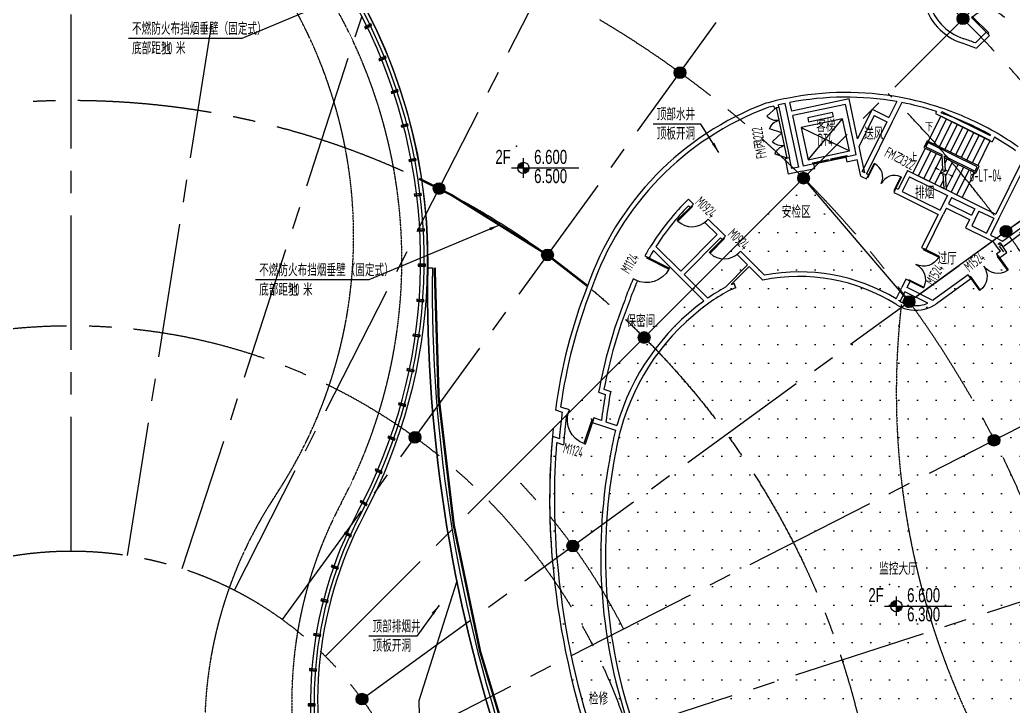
# Model space of a CAD drawing. Extents: x 104132 to 3338343, y -1228862 to 1409848.
# Drawn here: x 468798 to 511096, y 105421 to 134653 of the extents above; entities that cross this region are included whole.
import ezdxf
from ezdxf.enums import TextEntityAlignment as Align

# ---------------------------------------------------------------- set-up
doc = ezdxf.new("R2010")
doc.units = 0
for name, pattern in [('CENTER', [50.8, 31.75, -6.35, 6.35, -6.35]), ('CENTER2', [28.575, 19.05, -3.175, 3.175, -3.175]), ('DASH', [0.35, 0.25, -0.1]), ('DASHED2', [0.375, 0.25, -0.125])]:
    doc.linetypes.add(name, pattern=pattern)
doc.layers.get('0').update_dxf_attribs({"color": 8})
for name, color, linetype in [('#标注', 8, 'Continuous'), ('#轴线', 8, 'CENTER2'), ('150高门槛', 8, 'Continuous'), ('A-AL', 8, 'Continuous'), ('A-COLS-PLAN-S', 8, 'Continuous'), ('A-DOOR-ROLL', 8, 'DASHED2'), ('A-FLOR-OVHD', 8, 'DASH'), ('A-FLOR-UNDR', 8, 'Continuous'), ('A-GLAZ', 8, 'Continuous'), ('A-STRS-HRAL', 8, 'Continuous'), ('A-SYMB', 8, 'Continuous'), ('A-SYMB-VOID', 8, 'Continuous'), ('ACS_挡烟垂壁', 8, 'DASH'), ('C-HOLE', 8, 'Continuous'), ('C-NAME', 8, 'Continuous'), ('COLUMN', 8, 'Continuous'), ('dim', 8, 'Continuous'), ('DIM_LEAD', 8, 'Continuous'), ('DIM_SYMB', 8, 'Continuous'), ('DOTE', 8, 'CENTER'), ('EVTR', 8, 'Continuous'), ('PUB_HATCH', 8, 'Continuous'), ('STAIR', 8, 'Continuous'), ('WALL', 8, 'Continuous'), ('WINDOW', 8, 'Continuous'), ('WINDOW_TEXT', 8, 'Continuous'), ('建-屋面看线', 8, 'Continuous'), ('建-标字-设备', 8, 'Continuous')]:
    doc.layers.add(name, color=color, linetype=linetype)
doc.layers.add('结构板边线', color=8, linetype='Continuous', plot=False)
doc.layers.add('降板示意', color=8, linetype='Continuous', plot=False)
doc.styles.add('_TCH_DIM', font='SIMPLEX', dxfattribs={"bigfont": 'GBCBIG'})
doc.styles.add('ECADI', font='jrs.shx', dxfattribs={"width": 0.7, "bigfont": 'hztxt.shx'})
doc.styles.add('XD2008', font='xd-hzs.shx', dxfattribs={"width": 0.7, "bigfont": 'xd-hztxt.shx'})

# ---------------------------------------------------------------- blocks, each defined once
blk = doc.blocks.new('轴网20240313')
at = {"layer": '#标注', "ltscale": 300}
blk.add_circle((571467.9, -147345.9), 64700, dxfattribs=at)
at = {"layer": '#轴线', "ltscale": 300}
for p, q in [((571467.9, -132045.9), (571467.9, -79645.9)), ((573861.3, -132234.3), (582058.5, -80479.4)), ((576195.8, -132794.7), (592388.3, -82959.4)), ((578413.9, -133713.5), (602203, -87024.7)), ((580461, -134967.9), (611260.9, -92575.4)), ((582286.6, -136527.2), (619339, -99474.8)), ((583845.8, -138352.8), (626238.3, -107552.8)), ((585100.3, -140399.8), (631789, -116610.7)), ((586019, -142617.9), (635854.4, -126425.4))]:
    blk.add_line(p, q, dxfattribs=at)
for radius in [64700, 63300, 57500, 53700, 44100, 34500, 24900, 15300]:
    blk.add_circle((571467.9, -147345.9), radius, dxfattribs=at)
for radius in [49200, 26400]:
    blk.add_arc((571467.9, -147345.9), radius, 27, 45, dxfattribs=at)
blk = doc.blocks.new('_YZH')
blk.add_circle((0, 0), 0.5)
at = {"layer": 'PUB_HATCH', "const_width": 0.5}
blk.add_lwpolyline([(-0.25, 0, 1), (0.25, 0, 1)], format="xyb", close=True, dxfattribs=at)
blk = doc.blocks.new('二层柱网0313')
at = {"layer": 'A-COLS-PLAN-S', "xscale": 500, "yscale": 500, "zscale": 500}
for p in [(859439, -309374), (847389, -311668), (852651, -316162), (837131, -316606), (861271, -318427), (841746, -319435), (857146, -321425), (845863, -322951), (836104, -327201), (860761, -327325), (842826, -331828), (833846, -338353)]:
    blk.add_blockref('_YZH', p, dxfattribs=at)
blk = doc.blocks.new('smg')
blk.add_lwpolyline([(-40, 200), (-40, -100), (40, -100), (40, 200)], close=True)
for points in [[(40, 0), (-40, 0)], [(0, -100), (0, 200)]]:
    blk.add_lwpolyline(points)
blk = doc.blocks.new('ECADI-TAG-HGHT')
h = blk.add_hatch(color=256)
h.paths.add_polyline_path([(0, 0), (0, -1.2, 0.414214), (1.2, 0)])
h.paths.add_polyline_path([(0, 1.2, 0.414214), (-1.2, 0), (0, 0)])
for p, q in [((-2.57, 0), (11.77, 0)), ((0, -2.08), (0, 2.08))]:
    blk.add_line(p, q)
blk.add_circle((0, 0), 1.2)
blk.add_point((-1.48, 4.6))
at = {"style": 'ECADI', "width": 0.7}
blk.add_attdef('FL', text='', height=3, dxfattribs=at).set_placement((-2.69, 0.85), align=Align.RIGHT)
for tag, p in [('F.F.L.', (2.28, 0.85)), ('T.O.S.', (2.28, -3.23))]:
    blk.add_attdef(tag, p, '', height=3, dxfattribs=at)
blk = doc.blocks.new('$DorLib2D$00000001')
for p, q in [((0.45, 0.975), (0.5, 0.975)), ((0.45, 0), (0.45, 0.975)), ((0.5, 0), (0.5, 0.975)), ((0.5, 0), (0.45, 0))]:
    blk.add_line(p, q)
blk.add_arc((0.475, 0), 0.975, 91.4693, 180)
blk = doc.blocks.new('$DorLib2D$00000002')
for p, q in [((-0.5, 0), (-0.5, 0.4875)), ((-0.475, 0.4875), (-0.5, 0.4875)), ((-0.475, 0), (-0.475, 0.4875)), ((0.475, 0), (0.475, 0.4875)), ((0.475, 0.4875), (0.5, 0.4875)), ((0.5, 0), (0.5, 0.4875)), ((-0.5, 0), (-0.475, 0)), ((0.5, 0), (0.475, 0))]:
    blk.add_line(p, q)
for centre, start, end in [((-0.4875, 0), 0, 88.53072), ((0.4875, 0), 91.46928, 180)]:
    blk.add_arc(centre, 0.4875, start, end)
blk = doc.blocks.new('$DORLIB2D$00000127')
for points in [[(-0.533, 0.795), (-0.533, 0.69)], [(-0.033, 0.795), (-0.533, 0.795)], [(-0.033, 0.69), (-0.533, 0.69)], [(-0.033, 0.795), (-0.033, 0.69)], [(0.533, 0.795), (0.033, 0.795)], [(0.033, 0.795), (0.033, 0.69)], [(0.533, 0.69), (0.033, 0.69)], [(0.533, 0.795), (0.533, 0.69)], [(0.5, 0.5), (-0.5, 0.5)]]:
    blk.add_lwpolyline(points)
blk = doc.blocks.new('$DorLib2D$00000231')
for p, q in [((-0.5, 0), (-0.25, 0.433)), ((0.5, 0), (0.25, 0.433))]:
    blk.add_line(p, q)
for centre, start, end in [((-0.5, 0), 0, 60), ((0.5, 0), 120, 180)]:
    blk.add_arc(centre, 0.5, start, end)
blk = doc.blocks.new('A$C4b9ed297')
at = {"layer": '降板示意'}
h = blk.add_hatch(dxfattribs=at)
h.set_pattern_fill('DOTS', color=256, scale=500)
h.set_pattern_definition([(0, (-172821.1, -487183.2), (396.875, 793.75), [0, -793.75])])
edge = h.paths.add_edge_path()
edge.add_arc((18662, 6114), 34662, 17.9204, 31.0653)
edge.add_arc((22989, 8739), 29602, 31.0354, 42.0918)
edge.add_arc((28141, 13501), 22586, 41.8885, 50.404)
edge.add_line((42537, 30905), (35678, 25921))
edge.add_line((35678, 25921), (31183, 31183))
edge.add_line((31183, 31183), (24395, 24395))
edge.add_line((24395, 24395), (20525, 20525))
edge.add_arc((49972, 17506), 29602, 174.1471, 184.9646)
edge.add_arc((55015, 17926), 34662, 184.9347, 198.0797)
edge.add_arc((55045, 17835), 34662, 197.9204, 211.0653)
edge.add_arc((50718, 15210), 29602, 211.0354, 221.8529)
edge.add_line((28669, -4541), (34075, -5397))
edge.add_line((34075, -5397), (43557, -6899))
edge.add_line((43557, -6899), (44100, 0))
edge.add_line((44100, 0), (52578, 0))
edge.add_arc((30703, 5618), 22586, 345.596, 354.1115)
edge.add_arc((23735, 6443), 29602, 353.9083, 364.9646)
edge.add_arc((18692, 6023), 34662, 4.9347, 18.0797)
at = {"layer": '150高门槛'}
blk.add_lwpolyline([(30132, 34207), (30589, 32055), (30491, 32034), (30034, 34186)], close=True, dxfattribs=at)
at = {"layer": 'A-DOOR-ROLL', "const_width": 100}
blk.add_lwpolyline([(29729, -13308, -0.177247), (15476, 27366, -0.177247)], format="xyb", dxfattribs=at)
at = {"layer": 'A-FLOR-OVHD', "ltscale": 5}
blk.add_lwpolyline([(17328, -53041, 0.683049), (19906, -7471, -0.431954), (11500, 17355, 0.480345), (-2084, 48900, 0.282623), (-41296, 37527)], format="xyb", dxfattribs=at)
blk.add_lwpolyline([(17859, -9338, -0.491558), (8685, 17650, 0.529409), (-3822, 48276, 0.308031), (-46526, 30806, 0.003255), (-46923, 30198, 0.451416), (-43732, 18941, -0.504114), (-37341, -14213, 0.431774), (-35254, -43253, 0.257237), (17725, -52910, 0.71729)], format="xyb", close=True, dxfattribs=at)
blk.add_arc((67883, 22057), 32750, 173.447, 222.7392, dxfattribs=at)
at = {"layer": 'A-FLOR-UNDR', "ltscale": 5}
blk.add_arc((0, 0), 65000, 322.26362, 219.12201, dxfattribs=at)
at = {"layer": 'A-GLAZ'}
for centre, radius, start, end in [((-7922, 27689), 23100, 331.983, 74.6112), ((-7922, 27689), 22800, 331.983, 74.6112), ((-7922, 27689), 22950, 331.983, 74.6112), ((27390, 8900), 17200, 151.983, 245.4315), ((27390, 8900), 17050, 151.983, 245.4315), ((27390, 8900), 16900, 151.983, 245.4315)]:
    blk.add_arc(centre, radius, start, end, dxfattribs=at)
at = {"layer": 'A-STRS-HRAL'}
blk.add_lwpolyline([(15176, 27370), (15376, 27368)], dxfattribs=at)
for radius in [63000, 63000, 62800]:
    blk.add_arc((78170, 26502), radius, 179.2098, 219.41431, dxfattribs=at)
at = {"layer": 'A-SYMB-VOID'}
blk.add_lwpolyline([(15066, -2664), (14809, 8938), (16425, 13991)], dxfattribs=at)
at = {"layer": 'ACS_挡烟垂壁', "const_width": 100}
blk.add_lwpolyline([(14815, 31157), (16197, 30462), (20279, 27911), (21982, 26591)], dxfattribs=at)
at = {"layer": 'C-HOLE'}
blk.add_line((39706, 28045), (39530, 28288), dxfattribs=at)
at = {"layer": 'DIM_LEAD'}
for p, q in [((12824, 39469), (7257, 37131)), ((7257, 37131), (2430, 37131)), ((26811, 33489), (24772, 33489)), ((27577, 32278), (26811, 33489)), ((18238, 29186), (12670, 26848)), ((12670, 26848), (7843, 26848)), ((15662, 12993), (14709, 11679)), ((14709, 11679), (12670, 11679))]:
    blk.add_line(p, q, dxfattribs=at)
for points in [[(27577, 32278, 0, 120, 0), (27336, 32658, 0, 0, 0)], [(18238, 29186, 0, 120, 0), (17823, 29012, 0, 0, 0)], [(15662, 12993, 0, 120, 0), (15398, 12629, 0, 0, 0)]]:
    blk.add_lwpolyline(points, format="xyseb", dxfattribs=at)
at = {"layer": 'DIM_SYMB'}
for points in [[(36641, 33316, 0, 0, 0), (39460, 31922, 0, 0, 0), (38818, 30622, 0, 0, 0), (37280, 31382, 0, 80, 0), (37549, 31249, 0, 0, 0)], [(35998, 32016, 0, 0, 0), (37047, 31497, 0, 80, 0), (36778, 31630, 0, 0, 0)]]:
    blk.add_lwpolyline(points, format="xyseb", dxfattribs=at)
at = {"layer": 'EVTR'}
for p, q in [((32420, 33976), (31363, 33752)), ((32456, 33805), (32420, 33976)), ((32845, 33709), (31084, 33335)), ((31363, 33752), (31400, 33581)), ((31375, 31965), (32845, 33709)), ((31400, 33581), (32456, 33805)), ((33136, 32340), (32845, 33709)), ((31084, 33335), (31375, 31965)), ((31084, 33335), (33136, 32340)), ((31375, 31965), (33136, 32340))]:
    blk.add_line(p, q, dxfattribs=at)
at = {"layer": 'STAIR'}
for p, q in [((36507, 32752), (37035, 33818)), ((36740, 32637), (37268, 33703)), ((36973, 32521), (37501, 33588)), ((39132, 32781), (37035, 33818)), ((37206, 32406), (37734, 33473)), ((37440, 32291), (37967, 33357)), ((37673, 32175), (38200, 33242)), ((37906, 32060), (38433, 33127)), ((38139, 31945), (38666, 33012)), ((36454, 32778), (36312, 32492)), ((36481, 32698), (36392, 32519)), ((36392, 32519), (36481, 32698)), ((38659, 31688), (36454, 32778)), ((38578, 31661), (36481, 32698)), ((38578, 31661), (36481, 32698)), ((38372, 31830), (38899, 32896)), ((38605, 31714), (39132, 32781)), ((36365, 32465), (35838, 31398)), ((36598, 32350), (36071, 31283)), ((36832, 32234), (36304, 31168)), ((36312, 32492), (37070, 32116)), ((36392, 32519), (37066, 32186)), ((36392, 32519), (37066, 32186)), ((37066, 32186), (37107, 31540)), ((37065, 32119), (36537, 31052)), ((37169, 32134), (38490, 31481)), ((37169, 32134), (37209, 31519)), ((37169, 32134), (38490, 31481)), ((37174, 32065), (38517, 31401)), ((37298, 32004), (37191, 31789)), ((37531, 31889), (37225, 31270)), ((37764, 31773), (37258, 30751)), ((35838, 31398), (37158, 30745)), ((37103, 31610), (36770, 30937)), ((37282, 31505), (37036, 31397)), ((37036, 31397), (37219, 31360)), ((37107, 31540), (37282, 31505)), ((37117, 31380), (37158, 30745)), ((37219, 31360), (37262, 30694)), ((37997, 31658), (37469, 30591)), ((38230, 31543), (37702, 30476)), ((38463, 31428), (37935, 30361)), ((38490, 31481), (38578, 31661)), ((38517, 31401), (38659, 31688)), ((37136, 31091), (37003, 30822)), ((37262, 30694), (37935, 30361))]:
    blk.add_line(p, q, dxfattribs=at)
at = {"layer": 'WALL'}
for p, q in [((38960, 37405), (38501, 36945)), ((38551, 36713), (39102, 37263)), ((39102, 37263), (38960, 37405)), ((30132, 34207), (30112, 34302)), ((30503, 33901), (30405, 34367)), ((30678, 34041), (30601, 34406)), ((33124, 34561), (30678, 34041)), ((32970, 34323), (30720, 33845)), ((33348, 32542), (32970, 34323)), ((33484, 32865), (33124, 34561)), ((35157, 34444), (34820, 33762)), ((35362, 34406), (34952, 33578)), ((29917, 34255), (29936, 34165)), ((29936, 34165), (30132, 34207)), ((30982, 31652), (30503, 33901)), ((31177, 31693), (30720, 33845)), ((34103, 34117), (33484, 32865)), ((34194, 33849), (33551, 32549)), ((34103, 34117), (34820, 33762)), ((34194, 33849), (34732, 33583)), ((36847, 34026), (36802, 33934)), ((36802, 33934), (39222, 32737)), ((37039, 33962), (37070, 34024)), ((37070, 34024), (39131, 33005)), ((34732, 33583), (33682, 31460)), ((34952, 33578), (33861, 31372)), ((39142, 33026), (39131, 33005)), ((39316, 32926), (39222, 32737)), ((33427, 32171), (32987, 32078)), ((33427, 32171), (33348, 32542)), ((33643, 32115), (33551, 32549)), ((30589, 32055), (30394, 32013)), ((30394, 32013), (30534, 31352)), ((30688, 31589), (30589, 32055)), ((31617, 31787), (31177, 31693)), ((31659, 31591), (31617, 31787)), ((32987, 32078), (33028, 31882)), ((33028, 31882), (33469, 31976)), ((33619, 31268), (33469, 31976)), ((33794, 31405), (33643, 32115)), ((40490, 31917), (39370, 29652)), ((40618, 31725), (39505, 29473)), ((31121, 31477), (30534, 31352)), ((30982, 31652), (30688, 31589)), ((31121, 31477), (31659, 31591)), ((33794, 31405), (33682, 31460)), ((33951, 31327), (33861, 31372)), ((33862, 31148), (33951, 31327)), ((35605, 31514), (35206, 30707)), ((35605, 31514), (37487, 30583)), ((33619, 31268), (33683, 31237)), ((33683, 31237), (33862, 31148)), ((35695, 31246), (35385, 30618)), ((35695, 31246), (37309, 30448)), ((35116, 30751), (35028, 30572)), ((35028, 30572), (35207, 30483)), ((35206, 30707), (35116, 30751)), ((35207, 30483), (36910, 29641)), ((35385, 30618), (36999, 29820)), ((37487, 30583), (38653, 30006)), ((26491, 30078), (26278, 30290)), ((26349, 29936), (26491, 30078)), ((37132, 30089), (36999, 29820)), ((37309, 30448), (37132, 30089)), ((37488, 30359), (37355, 30090)), ((37355, 30090), (38341, 29602)), ((37488, 30359), (38474, 29871)), ((26279, 30007), (26349, 29936)), ((36910, 29641), (36209, 28224)), ((36389, 28136), (37134, 29642)), ((37267, 29911), (37134, 29642)), ((37267, 29911), (38253, 29423)), ((38474, 29871), (38341, 29602)), ((38654, 29783), (38476, 29424)), ((38653, 30006), (39370, 29652)), ((38654, 29783), (39281, 29472)), ((27127, 29441), (26986, 29300)), ((26986, 29300), (27506, 28779)), ((27719, 28850), (27127, 29441)), ((38253, 29423), (38075, 29065)), ((38476, 29424), (38343, 29155)), ((39281, 29472), (38971, 28845)), ((39505, 29473), (39150, 28756)), ((25951, 27224), (27506, 28779)), ((27860, 28709), (27719, 28850)), ((38075, 29065), (38972, 28621)), ((38343, 29155), (38971, 28845)), ((39659, 28505), (40442, 29074)), ((39727, 28307), (40479, 28853)), ((26092, 27082), (27648, 28638)), ((27648, 28638), (27719, 28567)), ((27719, 28567), (27860, 28709)), ((38972, 28621), (39272, 28473)), ((39150, 28756), (39382, 28641)), ((39449, 28229), (39272, 28473)), ((39382, 28641), (39659, 28505)), ((39552, 28427), (39476, 28372)), ((39657, 28282), (39476, 28372)), ((39552, 28427), (39657, 28282)), ((24790, 28101), (25880, 27011)), ((24899, 28275), (25951, 27224)), ((28496, 28072), (28355, 27931)), ((28355, 27931), (28798, 27487)), ((29011, 27558), (28496, 28072)), ((36209, 28224), (36389, 28136)), ((39567, 28067), (39405, 27949)), ((39405, 27949), (39522, 27788)), ((39567, 28067), (39449, 28229)), ((39522, 27788), (39846, 28023)), ((39670, 28265), (39727, 28307)), ((39846, 28023), (39670, 28265)), ((24425, 27878), (24604, 27787)), ((29011, 27558), (29515, 27054)), ((26092, 27082), (27106, 26069)), ((27857, 26546), (28798, 27487)), ((28101, 26648), (28869, 27417)), ((28869, 27417), (29449, 26837)), ((24108, 26806), (23929, 26896)), ((25880, 27011), (26941, 25951)), ((28300, 26509), (28232, 26697)), ((35544, 26880), (35367, 26521)), ((35724, 26791), (35544, 26880)), ((35591, 26522), (35724, 26791)), ((38191, 27068), (36723, 26001)), ((36841, 25839), (38309, 26906)), ((38309, 26906), (38191, 27068)), ((35128, 26039), (35367, 26521)), ((35299, 25932), (35502, 26343)), ((36477, 25861), (35502, 26343)), ((36691, 25978), (35591, 26522)), ((22455, 22063), (22742, 21966)), ((22683, 22197), (22970, 22101)), ((20616, 21308), (20905, 21211)), ((20836, 21445), (21047, 21374)), ((21209, 21320), (21047, 21374)), ((21145, 21130), (21209, 21320)), ((21099, 21146), (21145, 21130)), ((22252, 20971), (22188, 20781)), ((22188, 20781), (22628, 20634)), ((22575, 20862), (22252, 20971)), ((22768, 20798), (23233, 20642)), ((22628, 20634), (23179, 20449)), ((20492, 20189), (20785, 20091)), ((20670, 19919), (20963, 19821))]:
    blk.add_line(p, q, dxfattribs=at)
for centre, radius, start, end in [((38735, 39300), 2500, 135, 251.5818), ((38735, 39300), 2300, 135, 251.5818), ((32982, 22025), 15708, 69.2342, 71.5818), ((32982, 22025), 15908, 69.7008, 71.5818), ((32982, 22025), 12808, 79.461, 101.3451), ((34078, 22381), 12808, 110.5801, 160.9721), ((32982, 22025), 12808, 103.5991, 105.4199), ((32982, 22025), 12808, 101.3451, 103.5991), ((32982, 22025), 12608, 101.7944, 103.1577), ((32982, 22025), 12608, 80.0626, 100.8854), ((32982, 22025), 12808, 71.6233, 79.461), ((32982, 22025), 12608, 72.1458, 79.1175), ((34078, 22381), 12608, 110.6211, 160.9812), ((32982, 22025), 12608, 104.067, 105.3789), ((32982, 22025), 12808, 60.3246, 71.6233), ((32982, 22025), 12608, 60.7531, 71.228), ((32982, 22025), 12808, 55.0279, 60.3246), ((32982, 22025), 12608, 55.0095, 59.8426), ((34078, 22381), 11108, 134.602, 147.7145), ((34078, 22381), 10908, 135.6452, 147.2949), ((34078, 22381), 11108, 147.7145, 150.3415), ((34078, 22381), 10908, 148.3723, 150.2894), ((30997, 19220), 7973, 58.788, 100.7116), ((34078, 22381), 11108, 156.0176, 161.1477), ((34078, 22381), 10908, 156.0697, 161.1716), ((30370, 20760), 6310, 109.8007, 111.073), ((30997, 19220), 7773, 57.9947, 101.4872), ((43004, 18330), 22586, 158.6396, 172.4246), ((43004, 18330), 22386, 158.7362, 172.0025), ((43004, 18330), 22586, 158.6396, 158.7362), ((34078, 22381), 12808, 160.9812, 161.1612), ((43004, 18330), 22386, 158.6344, 158.7362), ((34078, 22381), 12608, 160.9812, 161.1612), ((32832, 17886), 9987, 119.8753, 124.985), ((32832, 17886), 9787, 119.8321, 125.4708), ((30370, 20760), 6110, 109.8007, 113.1922), ((43004, 18330), 20886, 158.5432, 169.7058), ((43004, 18330), 20686, 158.5306, 169.2265), ((32832, 17886), 9987, 126.1482, 163.9835), ((32832, 17886), 9787, 125.4708, 164.5891), ((30997, 19220), 7773, 57.6455, 57.9947), ((30997, 19220), 7973, 57.6455, 57.9947), ((35959, 27053), 1300, 237.6455, 246.1853), ((35959, 27053), 1300, 265.8635, 293.4758), ((35959, 27053), 1300, 304.2304, 306), ((35959, 27053), 1500, 301.812, 306), ((35959, 27053), 1500, 237.6455, 256.0244), ((35959, 27053), 1500, 256.0244, 301.812), ((43004, 18330), 20386, 169.3413, 173.0489), ((43004, 18330), 20586, 169.8266, 172.935), ((43004, 18330), 22286, 172.5738, 174.1129), ((43004, 18330), 22086, 172.6756, 174.1138), ((49972, 17506), 29302, 173.9072, 174.9389), ((49972, 17506), 29102, 173.9065, 175.4386), ((32832, 17886), 9987, 165.1326, 170.5491), ((32832, 17886), 9787, 164.5891, 170.5673), ((49972, 17506), 29602, 174.7999, 184.9646), ((49972, 17506), 29402, 175.2932, 184.9647), ((45255, 15101), 22709, 168.7628, 198.3712), ((45255, 15101), 22509, 168.7548, 198.9607), ((55015, 17926), 34662, 184.9347, 198.0796), ((55015, 17926), 34462, 184.9347, 198.0801)]:
    blk.add_arc(centre, radius, start, end, dxfattribs=at)
at = {"layer": '结构板边线', "ltscale": 2}
for points in [[(-33113, 45655, -0.205425), (-1792, 49961, -0.341409), (15176, 27370)], [(29498, -13499, -0.177247), (15176, 27370)]]:
    blk.add_lwpolyline(points, format="xyb", dxfattribs=at)
at = {"layer": '降板示意'}
blk.add_lwpolyline([(51642, 16780, 0.057419), (48353, 24000, 0.04828), (44955, 28581, 0.037173), (42537, 30905), (35678, 25921), (31183, 31183), (24395, 24395), (20525, 20525, 0.047235), (20482, 14944, 0.057419), (22065, 7169, 0.057419), (25354, -52, 0.047235), (28669, -4541), (34075, -5397), (43557, -6899), (44100, 0), (52578, 0, 0.037173), (53169, 3301, 0.04828), (53225, 9004, 0.057419)], format="xyb", close=True, dxfattribs=at)
at = {"layer": 'A-AL'}
for p, rotation in [((12597, 37630), 295.8500492920124), ((13206, 36260), 292.0805901135201), ((13724, 34852), 288.311130935028), ((14148, 33414), 284.5416717565357), ((14476, 31950), 280.7722125780436), ((14708, 30469), 277.0027533995513), ((14842, 28975), 273.2332942210591), ((14877, 27476), 269.4638350425669), ((14814, 25977), 265.6943758640746), ((14652, 24486), 261.9249166855824), ((14393, 23009), 258.1554575070902), ((14037, 21552), 254.385998328598), ((13586, 20122), 250.6165391501058), ((13042, 18724), 246.8470799716136), ((12407, 17366), 243.0776207931213), ((11736, 16025), 245.5286302558611), ((11174, 14634), 250.5253552133974), ((10737, 13200), 255.5220801709336), ((10425, 11733), 260.51880512847), ((10243, 10245), 265.5155300860062), ((10191, 8746), 270.5122550435424)]:
    blk.add_blockref('smg', p, dxfattribs=dict(at, rotation=rotation))
at = {"layer": 'A-SYMB', "xscale": 200, "yscale": 200, "zscale": 200}
for p, values in [((19254, 31619), {'F.F.L.': '6.600', 'T.O.S.': '6.500', 'FL': '2F'}), ((35138, 12953), {'F.F.L.': '6.600', 'T.O.S.': '6.300', 'FL': '2F'})]:
    blk.add_blockref('ECADI-TAG-HGHT', p, dxfattribs=at).add_auto_attribs(values)
at = {"layer": 'COLUMN', "xscale": 500, "yscale": 500, "zscale": 500}
for p in [(35678, 25921), (39293, 20021), (21358, 15518)]:
    blk.add_blockref('_YZH', p, dxfattribs=at)
at = {"layer": 'WINDOW'}
for name, p, xscale, yscale, zscale, rotation in [('$DorLib2D$00000001', (39385, 37688), -1000, 1000, -1000, 44.99999999999913), ('$DorLib2D$00000231', (30148, 33648), -1100, 1100, -1100, 102.0000000000002), ('$DorLib2D$00000231', (30377, 32572), -1100, 1100, -1100, 102.0000000000002), ('$DORLIB2D$00000127', (32323, 31835), 1400, -200, 1400, 192.0000000000192), ('$DorLib2D$00000002', (34489, 30950), 1300, 1300, 1300, 333.6853681228758), ('$DorLib2D$00000001', (26738, 29689), -900, -900, -900, 314.9999999999994), ('$DorLib2D$00000001', (28107, 28320), -900, -900, -900, 315.0000000000658), ('$DorLib2D$00000002', (35967, 27508), 1500, -1500, 1500, 63.68536812302255), ('$DorLib2D$00000001', (24267, 27342), -1100, 1100, -1100, 243.1795489824794), ('$DorLib2D$00000002', (38857, 27428), 1500, -1500, 1500, 35.99999999999982), ('$DorLib2D$00000001', (21699, 21051), 1100, -1100, 1100, 341.4750780986743)]:
    blk.add_blockref(name, p, dxfattribs=dict(at, xscale=xscale, yscale=yscale, zscale=zscale, rotation=rotation))
at = {"layer": '建-屋面看线'}
blk.add_blockref('二层柱网0313', (-821468, 347346), dxfattribs=at)
at = {"layer": 'C-NAME', "style": 'XD2008', "width": 0.6}
for s, p in [('客梯', (31721, 33146)), ('DT4', (31785, 32548)), ('8-LT-04', (38253, 31038)), ('安检区', (30258, 29487)), ('过厅', (36888, 27502)), ('保密间', (23640, 24835)), ('监控大厅', (34408, 14284)), ('检修', (22039, 8750))]:
    blk.add_text(s, height=525, dxfattribs=at).set_placement(p)
at = {"layer": 'DIM_LEAD', "style": 'XD2008', "width": 0.6}
for s, p in [('不燃防火布挡烟垂壁（固定式）', (2587, 37288)), ('底部距地', (2587, 36452)), ('3.0', (3847, 36452)), ('米', (4453, 36452)), ('顶部水井', (24929, 33642)), ('顶板开洞', (24929, 32819)), ('不燃防火布挡烟垂壁（固定式）', (8001, 27006)), ('底部距地', (8001, 26170)), ('3.0', (9261, 26170)), ('米', (9867, 26170)), ('顶部排烟井', (12828, 11828)), ('顶板开洞', (12828, 11009))]:
    blk.add_text(s, height=525, dxfattribs=at).set_placement(p)
at = {"layer": 'DIM_SYMB', "style": '_TCH_DIM'}
for s, p in [('下', (36357, 33187)), ('上', (35696, 31888))]:
    blk.add_text(s, height=338, dxfattribs=at).set_placement(p)
at = {"layer": 'WINDOW_TEXT', "style": 'XD2008', "width": 0.6}
for s, rotation, p in [('1222', 99.4221, (29511, 32758)), ('丙', 99.4221, (29555, 32491)), ('FM', 99.4221, (29627, 32061)), ('FM', 332.8967, (34592, 32125)), ('乙', 332.8967, (34980, 31926)), ('1322', 332.8967, (35220, 31803)), ('M0924', 315.6938, (26533, 30116)), ('M0924', 315.6938, (27925, 28763)), ('M1524', 38.6942, (38243, 27166)), ('M1124', 58.8448, (23750, 27077)), ('M1524', 59.6969, (36727, 26569)), ('M1124', 345.344, (20915, 19488))]:
    blk.add_text(s, height=450, rotation=rotation, dxfattribs=at).set_placement(p)
at = {"layer": '建-标字-设备', "style": 'XD2008', "width": 0.6}
for s, p in [('送风', (33762, 32823)), ('排烟', (35929, 30305))]:
    blk.add_text(s, height=525, dxfattribs=at).set_placement(p)

msp = doc.modelspace()

# ---------------------------------------------------------------- block references
at = {"layer": 'dim', "ltscale": 300}
msp.add_blockref('A$C4b9ed297', (470988, 96727), dxfattribs=at)
at = {"layer": 'DOTE'}
msp.add_blockref('轴网20240313', (-100480, 244073), dxfattribs=at)

doc.saveas('drawing.dxf')
